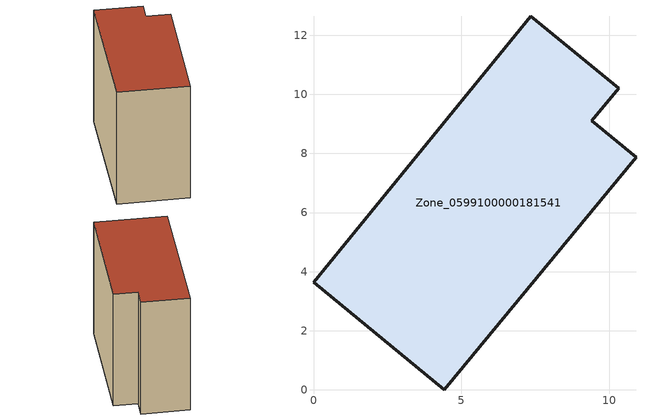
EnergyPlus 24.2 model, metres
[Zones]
Zone_0599100000181541
 floor ground (C_G): 0,3.64 7.35,12.65 10.32,10.2 9.41,9.1 10.91,7.87 4.42,0 z0
 wall outside (C_F): 4.42,0 10.91,7.87 9.41,9.1 10.32,10.2 7.35,12.65 0,3.64 4.42,0 z0:10.3
 roof outside (C_R): 7.35,12.65 0,3.64 4.42,0 10.91,7.87 9.41,9.1 10.32,10.2 z10.3
[BUILDING]
Pand.0599100000181541: North Axis=0; Terrain=City; Loads Convergence Tolerance Value=0.04; Temperature Convergence Tolerance Value=0.4; Solar Distribution=FullExterior; Maximum Number of Warmup Days=25; Minimum Number of Warmup Days=1
[Site:Location]
Rotterdam.The.Hague.AP_ZH_NLD Design_Conditions: Latitude=51.96; Longitude=4.45; Time Zone=1; Elevation=-4.5
[SITE:GROUNDTEMPERATURE:BUILDINGSURFACE]
18, 18, 18, 18, 18, 18, 18, 18, 18, 18, 18, 18
[MATERIAL] Thermal Absorptance=0.9; Solar Absorptance=0.7; Visible Absorptance=0.7
Name | Roughness | Thickness | Conductivity | Density | Specific Heat
G.TI.1946 | MediumSmooth | 0.15 | 1 | 540 | 1210
F.TI.1946 | Rough | 0.3 | 0.857143 | 1920 | 840
R.TI.1946 | MediumRough | 0.2 | 0.1 | 1500 | 1000
[CONSTRUCTION]
C_G: G.TI.1946
C_F: F.TI.1946
C_R: R.TI.1946
[ZONE]
Zone_0599100000181541: Type=1; Multiplier=1; Ceiling Height=Autocalculate; Volume=Autocalculate; Floor Area=autocalculate; Part of Total Floor Area=Yes
[ZONEINFILTRATION:DESIGNFLOWRATE]
Infil_Zone_0599100000181541: Zone or ZoneList or Space or SpaceList=Zone_0599100000181541; Schedule=AlwaysOn; Design Flow Rate Calculation Method=Flow/Area; Flow Rate per Floor Area=0.003; Constant Term Coefficient=1; Temperature Term Coefficient=0; Velocity Term Coefficient=0; Velocity Squared Term Coefficient=0
[HVACTEMPLATE:ZONE:IDEALLOADSAIRSYSTEM]
Zone_0599100000181541: Maximum Heating Supply Air Temperature=50; Minimum Cooling Supply Air Temperature=13; Maximum Heating Supply Air Humidity Ratio=0.0156; Minimum Cooling Supply Air Humidity Ratio=0.0077; Heating Limit=NoLimit; Cooling Limit=NoLimit; Dehumidification Control Type=ConstantSensibleHeatRatio; Cooling Sensible Heat Ratio=0.7; Dehumidification Setpoint=60; Humidification Control Type=None; Humidification Setpoint=30; Outdoor Air Method=None; Outdoor Air Flow Rate per Person=0.00944; Outdoor Air Flow Rate per Zone Floor Area=0; Outdoor Air Flow Rate per Zone=0; Demand Controlled Ventilation Type=None; Outdoor Air Economizer Type=NoEconomizer; Heat Recovery Type=None; Sensible Heat Recovery Effectiveness=0.7; Latent Heat Recovery Effectiveness=0.65
[ZONECONTROL:THERMOSTAT]
ThermostatControl_Zone_0599100000181541: Zone or ZoneList=Zone_0599100000181541; Control Type Schedule=DualSetpointControlType; Control 1=Thermostat_Zone_0599100000181541; Temperature Difference Between Cutout And Setpoint=0
[THERMOSTATSETPOINT:DUALSETPOINT]
Thermostat_Zone_0599100000181541: Heating Setpoint Temperature Schedule=HeatingSetpoint_Zone_0599100000181541; Cooling Setpoint Temperature Schedule=CoolingSetpoint_Zone_0599100000181541
[SCHEDULE:COMPACT]
HeatingSetpoint_Zone_0599100000181541: Through: 12/31, For: AllDays, Until: 24:00, 21
CoolingSetpoint_Zone_0599100000181541: Through: 12/31, For: AllDays, Until: 24:00, 24
DualSetpointControlType: Through: 12/31, For: AllDays, Until: 24:00, 4
AlwaysOn: Through: 12/31, For: AllDays, Until: 24:00, 1
